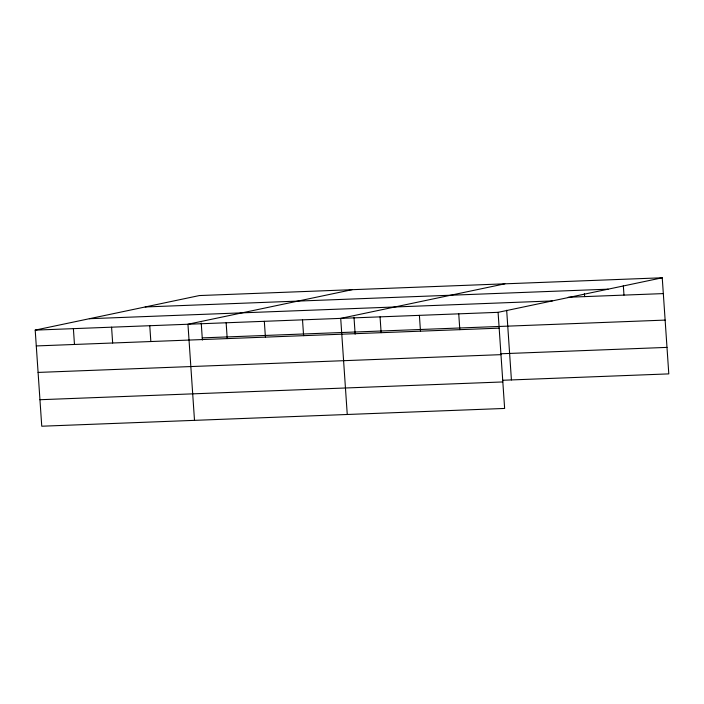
<?xml version="1.0" encoding="UTF-8"?>
<svg xmlns="http://www.w3.org/2000/svg" width="704" height="704" viewBox="0 0 704 704"><rect width="100%" height="100%" fill="white"/><g stroke="black" fill="none" stroke-linecap="round" stroke-linejoin="round"><path stroke-width="1.06" d="M662.244 277.781L498.089 312.33L504.636 408.443L41.756 426.219L35.2 330.114L199.364 295.557L662.244 277.781L668.8 373.886L502.691 380.266M352.114 289.687L187.95 324.245L194.506 420.358M504.865 283.826L340.71 318.375L347.257 414.489M145.191 306.962L608.071 289.177M568.242 297.246L663.326 293.594M89.373 318.71L552.262 300.934M35.2 330.114L498.089 312.33M202.242 337.876L665.13 320.091M36.282 345.937L499.162 328.152M500.887 353.769L666.996 347.389M38.086 372.425L500.975 354.649M39.943 399.722L502.832 381.946M623.33 285.622L623.982 295.108M584.417 293.454L584.637 296.622M506.669 310.244L511.421 379.931M458.744 313.843L459.818 329.666M419.399 315.357L420.473 331.179M380.054 316.87L381.128 332.684M353.989 317.17L355.15 334.189M302.518 319.845L303.6 335.667M264.326 321.314L265.408 337.128M226.142 322.775L227.216 338.598M201.23 323.039L202.391 340.058M149.767 325.714L150.841 341.537M111.575 327.175L112.658 342.998M73.392 328.645L74.466 344.467"/></g></svg>
